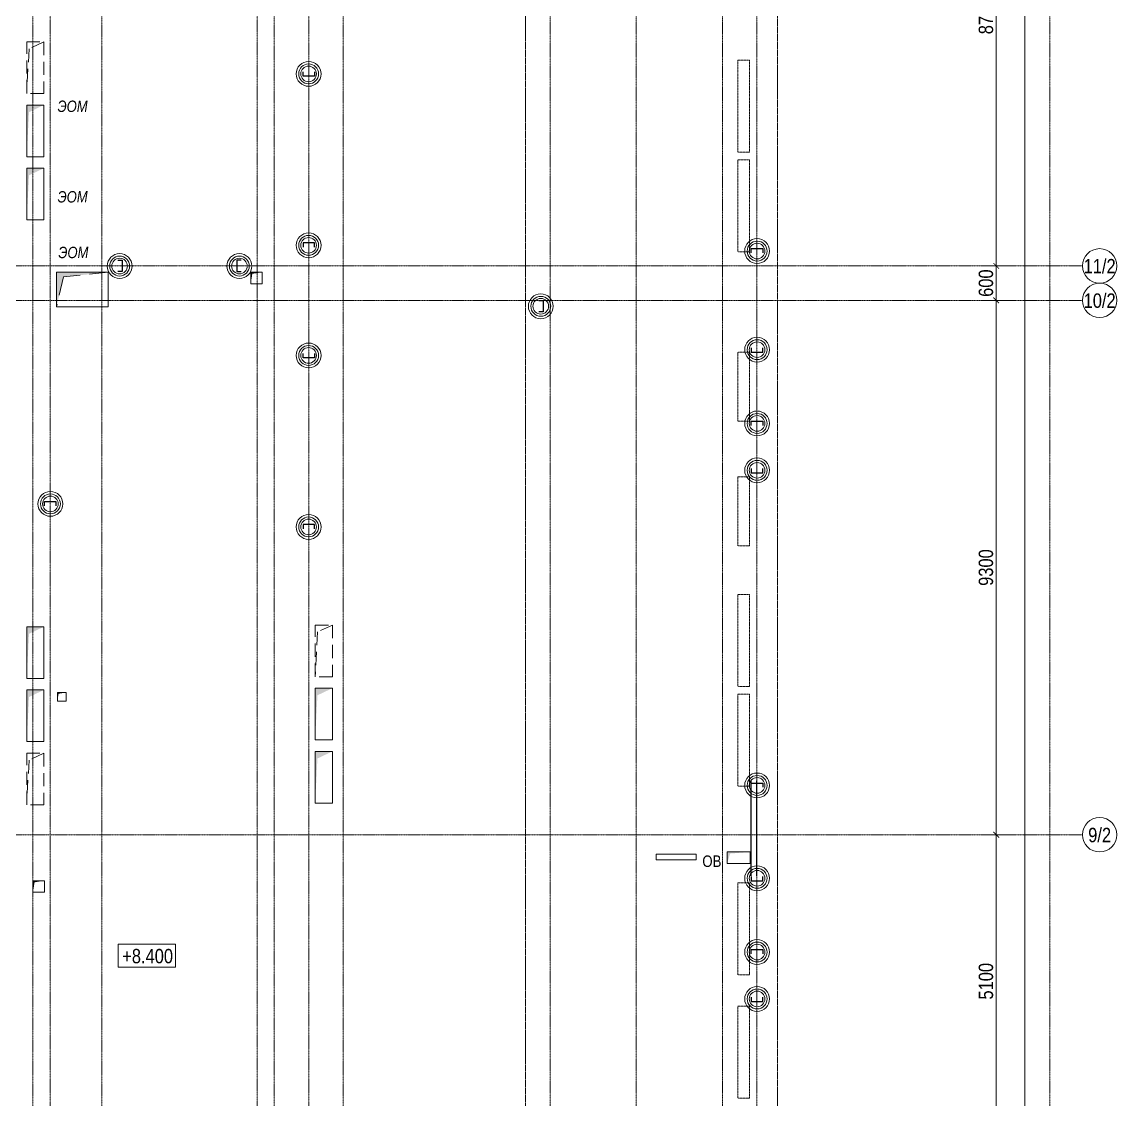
# Model space of a CAD drawing. Header units: millimetres. Extents: x -65509 to 912790, y 446 to 713294.
# Drawn here: x 170307 to 189502, y 317061 to 335820 of the extents above; entities that cross this region are included whole.
import ezdxf
from ezdxf.enums import TextEntityAlignment as Align

# ---------------------------------------------------------------- set-up
doc = ezdxf.new("R2010")
doc.units = ezdxf.units.MM
for name, pattern in [('CENTER2', [28.575, 19.05, -3.175, 3.175, -3.175]), ('DASHED', [19.05, 12.7, -6.35]), ('HIDDEN', [9.525, 6.35, -3.175]), ('HIDDEN2', [4.7625, 3.175, -1.5875])]:
    doc.linetypes.add(name, pattern=pattern)
doc.layers.get('Defpoints').update_dxf_attribs({"color": 250})
doc.layers.add('АР_Делит', color=250, linetype='Continuous', lineweight=0, plot=False)
for name, color, linetype, lineweight in [('АР_Отметка', 250, 'Continuous', 13), ('АР_Разрезы марка', 7, 'Continuous', 13), ('ВК_Шахты', 250, 'Continuous', 9), ('КМ_Фахверки', 250, 'Continuous', 25), ('ОВ_Классы', 250, 'Continuous', 0), ('ОВ_коллекторы', 250, 'Continuous', 25), ('ОВ_Отопление', 250, 'Continuous', 5), ('ОВ_Шахты', 250, 'Continuous', 5), ('РД_Оси_100', 250, 'Continuous', 0), ('РД_Оси_размер', 250, 'Continuous', 0), ('ЭОМ_отверстия', 250, 'Continuous', 5)]:
    doc.layers.add(name, color=color, linetype=linetype, lineweight=lineweight)
doc.layers.add('АР_Отопительные приборы', color=1, linetype='HIDDEN2', lineweight=0, true_color=0xff0000)
doc.layers.add('новые окна', color=7, linetype='Continuous')
doc.styles.add('Arial_Narrow_08', font='ARIALN.TTF', dxfattribs={"width": 0.8})
doc.styles.add('ISOCPEUR_I_4', font='isocpeui.ttf', dxfattribs={"width": 0.9, "height": 350})
doc.styles.add('style1', font='ARIALN.TTF')
doc.styles.add('ккк', font='isocpeur.ttf', dxfattribs={"width": 0.85, "oblique": 15})
doc.dimstyles.new('Dim100_ареал', dxfattribs={"dimscale": 100, "dimtxt": 2.5, "dimasz": 1, "dimexe": 1, "dimexo": 1, "dimgap": 0.5, "dimtad": 1, "dimzin": 12, "dimdsep": 46, "dimtxsty": 'style1', "dimblk": 'ARCHTICK', "dimcen": 1, "dimdle": 1, "dimclrd": 256, "dimclre": 256, "dimaunit": 1, "dimadec": 0, "dimazin": 3, "dimtfac": 1, "dimtmove": 1, "dimatfit": 3, "dimldrblk": 'OPEN30', "dimfxl": 4, "dimfxlon": 1, "dimtolj": 1, "dimtzin": 0, "dimlwd": 9, "dimlwe": 9, "dimarcsym": 0})

# ---------------------------------------------------------------- blocks, each defined once
blk = doc.blocks.new('A-iden')
at = {"linetype": 'Continuous', "lineweight": 5}
blk.add_circle((0, -4), 3, dxfattribs=at)
at = {"color": 0, "linetype": 'Continuous', "lineweight": 20, "style": 'ккк', "width": 0.85}
blk.add_attdef('ID', text='', height=8, dxfattribs=at).set_placement((0.31, -3.85), align=Align.MIDDLE_CENTER)
blk = doc.blocks.new('_ArchTick')
at = {"color": 0, "linetype": 'ByBlock', "const_width": 0.15}
blk.add_lwpolyline([(-0.5, -0.5), (0.5, 0.5)], dxfattribs=at)
blk = doc.blocks.new('*D229')
at = {"layer": 'Defpoints', "color": 0, "transparency": 16777216}
for p in [(68364, 68320), (70364, 68320), (68364, 15000)]:
    blk.add_point(p, dxfattribs=at)
at = {"layer": 'РД_Оси_размер', "color": 0, "lineweight": 5, "transparency": 16777216}
for p, q in [((70364, 14900), (70364, 68420)), ((70164, 68320), (70464, 68320)), ((70164, 15000), (70464, 15000))]:
    blk.add_line(p, q, dxfattribs=at)
at = {"layer": 'РД_Оси_размер', "color": 0, "lineweight": 5, "transparency": 16777216, "xscale": 100, "yscale": 100, "zscale": 100}
for p, rotation in [((70364, 68320), 90), ((70364, 15000), 270)]:
    blk.add_blockref('_ArchTick', p, dxfattribs=dict(at, rotation=rotation))
at = {"layer": 'РД_Оси_размер', "color": 0, "transparency": 16777216, "insert": (70186, 41660), "char_height": 250, "attachment_point": 5, "rotation": 90, "style": 'style1'}
blk.add_mtext('\\A1;53320', dxfattribs=at)
blk = doc.blocks.new('_Open30')
at = {"color": 0, "linetype": 'ByBlock', "lineweight": -2}
for p, q in [((-1, 0.27), (0, 0)), ((0, 0), (-1, -0.27)), ((0, 0), (-1, 0))]:
    blk.add_line(p, q, dxfattribs=at)
blk = doc.blocks.new('*D212')
at = {"layer": 'Defpoints', "color": 0, "transparency": 16777216}
for p in [(68364, 45000), (68364, 36300), (69864, 36300)]:
    blk.add_point(p, dxfattribs=at)
at = {"layer": 'РД_Оси_размер', "color": 0, "lineweight": 5, "transparency": 16777216}
for p, q in [((69664, 45000), (69964, 45000)), ((69864, 45100), (69864, 36200)), ((69664, 36300), (69964, 36300))]:
    blk.add_line(p, q, dxfattribs=at)
at = {"layer": 'РД_Оси_размер', "color": 0, "lineweight": 5, "transparency": 16777216, "xscale": 100, "yscale": 100, "zscale": 100}
for p, rotation in [((69864, 45000), 90), ((69864, 36300), 270)]:
    blk.add_blockref('_ArchTick', p, dxfattribs=dict(at, rotation=rotation))
at = {"layer": 'РД_Оси_размер', "color": 0, "transparency": 16777216, "insert": (69686, 40650), "char_height": 250, "attachment_point": 5, "rotation": 90, "style": 'style1'}
blk.add_mtext('\\A1;8700', dxfattribs=at)
blk = doc.blocks.new('*D213')
at = {"layer": 'Defpoints', "color": 0, "transparency": 16777216}
for p in [(68364, 36300), (68364, 35700), (69864, 35700)]:
    blk.add_point(p, dxfattribs=at)
at = {"layer": 'РД_Оси_размер', "color": 0, "lineweight": 5, "transparency": 16777216}
for p, q in [((69664, 36300), (69964, 36300)), ((69864, 36400), (69864, 35600)), ((69664, 35700), (69964, 35700))]:
    blk.add_line(p, q, dxfattribs=at)
at = {"layer": 'РД_Оси_размер', "color": 0, "lineweight": 5, "transparency": 16777216, "xscale": 100, "yscale": 100, "zscale": 100}
for p, rotation in [((69864, 36300), 90), ((69864, 35700), 270)]:
    blk.add_blockref('_ArchTick', p, dxfattribs=dict(at, rotation=rotation))
at = {"layer": 'РД_Оси_размер', "color": 0, "transparency": 16777216, "insert": (69686, 36000), "char_height": 250, "attachment_point": 5, "rotation": 90, "style": 'style1'}
blk.add_mtext('\\A1;600', dxfattribs=at)
blk = doc.blocks.new('*D214')
at = {"layer": 'Defpoints', "color": 0, "transparency": 16777216}
for p in [(68364, 35700), (68364, 26400), (69864, 26400)]:
    blk.add_point(p, dxfattribs=at)
at = {"layer": 'РД_Оси_размер', "color": 0, "lineweight": 5, "transparency": 16777216}
for p, q in [((69864, 35800), (69864, 26300)), ((69664, 35700), (69964, 35700)), ((69664, 26400), (69964, 26400))]:
    blk.add_line(p, q, dxfattribs=at)
at = {"layer": 'РД_Оси_размер', "color": 0, "lineweight": 5, "transparency": 16777216, "xscale": 100, "yscale": 100, "zscale": 100}
for p, rotation in [((69864, 35700), 90), ((69864, 26400), 270)]:
    blk.add_blockref('_ArchTick', p, dxfattribs=dict(at, rotation=rotation))
at = {"layer": 'РД_Оси_размер', "color": 0, "transparency": 16777216, "insert": (69686, 31050), "char_height": 250, "attachment_point": 5, "rotation": 90, "style": 'style1'}
blk.add_mtext('\\A1;9300', dxfattribs=at)
blk = doc.blocks.new('*D202')
at = {"layer": 'Defpoints', "color": 0, "transparency": 16777216}
for p in [(68364, 26400), (68364, 21300), (69864, 21300)]:
    blk.add_point(p, dxfattribs=at)
at = {"layer": 'РД_Оси_размер', "color": 0, "lineweight": 5, "transparency": 16777216}
for p, q in [((69864, 26500), (69864, 21200)), ((69664, 26400), (69964, 26400)), ((69664, 21300), (69964, 21300))]:
    blk.add_line(p, q, dxfattribs=at)
at = {"layer": 'РД_Оси_размер', "color": 0, "lineweight": 5, "transparency": 16777216, "xscale": 100, "yscale": 100, "zscale": 100}
for p, rotation in [((69864, 26400), 90), ((69864, 21300), 270)]:
    blk.add_blockref('_ArchTick', p, dxfattribs=dict(at, rotation=rotation))
at = {"layer": 'РД_Оси_размер', "color": 0, "transparency": 16777216, "insert": (69686, 23850), "char_height": 250, "attachment_point": 5, "rotation": 90, "style": 'style1'}
blk.add_mtext('\\A1;5100', dxfattribs=at)
blk = doc.blocks.new('Отметка_план')
at = {"color": 7}
blk.add_lwpolyline([(0, 0), (10, 0), (10, 4), (0, 4)], close=True, dxfattribs=at)
at = {"style": 'Arial_Narrow_08', "width": 0.8}
blk.add_attdef('OTMG', text='', height=2.5, dxfattribs=at).set_placement((9.06, 0.7), align=Align.RIGHT)
blk = doc.blocks.new('otv пунктир')
at = {"linetype": 'HIDDEN', "ltscale": 0.07}
blk.add_lwpolyline([(0, 0), (0, 1), (1, 1), (1, 0)], close=True, dxfattribs=at)
blk.add_lwpolyline([(0, 1), (0.135, 0.137), (1, 0)], dxfattribs=at)
blk = doc.blocks.new('otv')
at = {"linetype": 'Continuous'}
blk.add_lwpolyline([(0, -1), (0, 0), (1, 0), (1, -1)], close=True, dxfattribs=at)
blk.add_solid([(0, -1), (0, 0), (0.135, -0.137), (1, 0)], dxfattribs=at)
blk = doc.blocks.new('Ф_пеноблок 200')
at = {"layer": 'АР_Делит', "color": 1}
for radius in [216, 173, 136]:
    blk.add_circle((103, -42), radius, dxfattribs=at)
at = {"layer": 'КМ_Фахверки'}
blk.add_lwpolyline([(0, -75), (0, 0), (200, 0), (200, -75)], dxfattribs=at)
blk = doc.blocks.new('Bottom_L_1600')
at = {"layer": 'АР_Отопительные приборы'}
blk.add_lwpolyline([(800, -100), (-800, -100), (-800, 100), (800, 100)], close=True, dxfattribs=at)
blk = doc.blocks.new('Bottom_L_1200')
at = {"layer": 'АР_Отопительные приборы'}
blk.add_lwpolyline([(600, -100), (-600, -100), (-600, 100), (600, 100)], close=True, dxfattribs=at)
blk = doc.blocks.new('Bottom_R_1200')
at = {"layer": 'АР_Отопительные приборы'}
blk.add_lwpolyline([(-600, -100), (600, -100), (600, 100), (-600, 100)], close=True, dxfattribs=at)
blk = doc.blocks.new('СОШ_2200_АР_ОСИ_М100_28.05.24')
at = {"layer": 'АР_Делит', "color": 5, "linetype": 'DASHED'}
blk.add_lwpolyline([(114955, 135155), (114955, -355), (93595.036, -355), (93595.036, 13855), (94145, 13855), (94145, 68320), (66055, 68320), (66055, 13857.73), (83455, 13857.73), (83455, -355), (45245, -355), (45245, 13145), (44695, 13145), (44695, 26755), (45245, 26755), (45245, 68320), (20455, 68320), (20455, 26755), (27955, 26755), (27955, 13145), (-355, 13145), (-355, 100855)], dxfattribs=at)
at = {"layer": 'РД_Оси_100', "linetype": 'CENTER2'}
for p, q in [((63600, -6155), (63600, 139938.679)), ((65100, -6155), (65100, 139938.679)), ((70800, -6155), (70800, 90900)), ((62100, -6155), (62100, 73302.739)), ((43327.994, 26400), (71363.995, 26400))]:
    blk.add_line(p, q, dxfattribs=at)
for points in [[(53100, 139938.679), (53100, -5755), (52949.266, -6155)], [(54300, 139938.679), (54300, -6155)], [(57300, 139938.679), (57300, -6155)], [(58500, 139938.679), (58500, -6155)], [(65700, -6155), (65700, 139938.679)], [(57000, 70839.76), (57000, -5755), (56700, -6155)], [(53400, 70753.904), (53400, -5755), (53550, -6155)], [(57900, 70753.904), (57900, -6155)], [(43327.994, 36300), (71363.995, 36300)], [(43327.994, 35700), (71363.995, 35700)]]:
    blk.add_lwpolyline(points, dxfattribs=at)
at = {"layer": 'РД_Оси_100', "color": 0}
ref = blk.add_blockref('A-iden', (71663.995, 36700), dxfattribs=dict(at, xscale=100, yscale=100, zscale=100))
ref.add_attrib('ID', '11/2', dxfattribs={"layer": '0', "linetype": 'Continuous', "height": 250, "style": 'style1'}).set_placement((71663.995, 36300), align=Align.MIDDLE)
ref = blk.add_blockref('A-iden', (71663.995, 36100), dxfattribs=dict(at, xscale=100, yscale=100, zscale=100))
ref.add_attrib('ID', '10/2', dxfattribs={"layer": '0', "linetype": 'Continuous', "height": 250, "style": 'style1'}).set_placement((71663.995, 35700), align=Align.MIDDLE)
ref = blk.add_blockref('A-iden', (71663.995, 26800), dxfattribs=dict(at, xscale=100, yscale=100, zscale=100))
ref.add_attrib('ID', '9/2', dxfattribs={"layer": '0', "linetype": 'Continuous', "height": 250, "style": 'style1'}).set_placement((71663.995, 26400), align=Align.MIDDLE)
at = {"layer": 'РД_Оси_размер'}
for base, p1, p2, picture, middle in [((70363.995, 68320), (68363.995, 15000), (68363.995, 68320), '*D229', (70186.352, 41660)), ((69863.995, 36300), (68363.995, 45000), (68363.995, 36300), '*D212', (69686.352, 40650)), ((69863.995, 35700), (68363.995, 36300), (68363.995, 35700), '*D213', (69686.352, 36000)), ((69863.995, 26400), (68363.995, 35700), (68363.995, 26400), '*D214', (69686.352, 31050)), ((69863.995, 21300), (68363.995, 26400), (68363.995, 21300), '*D202', (69686.352, 23850))]:
    dim = blk.add_linear_dim(base=base, p1=p1, p2=p2, angle=90, dimstyle='Dim100_ареал', dxfattribs=at)
    dim.commit()
    dim.dimension.update_dxf_attribs({"geometry": picture, "text_midpoint": middle})

msp = doc.modelspace()

# ---------------------------------------------------------------- linework, layer by layer
at = {"layer": 'АР_Разрезы марка', "linetype": 'DASHED', "lineweight": 0}
msp.add_lwpolyline([(179067.479, 293683.532), (179067.479, 361735.232), (180462.271, 361735.232), (180462.271, 398877.72), (173054.626, 398877.72), (173054.626, 429094.536)], dxfattribs=at)
at = {"layer": 'новые окна'}
for p, q in [((182997.159, 320963.571), (182997.159, 322613.381)), ((183097.159, 320963.571), (183097.159, 322613.381))]:
    msp.add_line(p, q, dxfattribs=at)
at = {"layer": 'ОВ_коллекторы', "lineweight": 0}
msp.add_lwpolyline([(181341.51, 321339.644), (182041.51, 321339.644), (182041.51, 321239.644), (181341.51, 321239.644)], close=True, dxfattribs=at)

# ---------------------------------------------------------------- block references
at = {"layer": 'АР_Отметка'}
ref = msp.add_blockref('Отметка_план', (171976.864, 319369.768), dxfattribs=dict(at, xscale=100, yscale=100, zscale=100))
ref.add_attrib('OTMG', '+8.400', dxfattribs={"layer": '0', "color": 0, "height": 250, "style": 'style1'}).set_placement((172934.282, 319689.585), align=Align.TOP_RIGHT)
at = {"layer": 'АР_Отопительные приборы', "rotation": 89.99999999999999}
for name, p in [('Bottom_L_1600', (182867.158, 334355.983)), ('Bottom_L_1600', (182867.158, 332620.73)), ('Bottom_R_1200', (182867.158, 329476.733)), ('Bottom_L_1200', (182867.158, 327306.023)), ('Bottom_L_1600', (182867.158, 325056.01)), ('Bottom_L_1600', (182867.158, 323320.757)), ('Bottom_L_1600', (182867.158, 320040.203)), ('Bottom_L_1600', (182867.158, 317890.386))]:
    msp.add_blockref(name, p, dxfattribs=at)
at = {"layer": 'ВК_Шахты', "color": 1, "xscale": 200, "yscale": 200}
for p in [(174287.159, 331466.733), (170497.159, 320876.733)]:
    msp.add_blockref('otv', p, dxfattribs=at)
at = {"layer": 'ВК_Шахты', "xscale": 150, "yscale": 150}
msp.add_blockref('otv', (170922.161, 324151.733), dxfattribs=at)
at = {"layer": 'КМ_Фахверки'}
for p, rotation in [((175397.159, 334876.733), 180), ((172047.159, 331676.732), 270), ((179377.159, 330976.733), 270), ((175397.159, 329975.733), 180)]:
    msp.add_blockref('Ф_пеноблок 200', p, dxfattribs=dict(at, rotation=rotation))
at = {"layer": 'КМ_Фахверки', "xscale": -1}
for p in [(175397.159, 331976.733), (175397.159, 327075.733)]:
    msp.add_blockref('Ф_пеноблок 200', p, dxfattribs=at)
at = {"layer": 'КМ_Фахверки'}
for p in [(182997.159, 331876.733), (182997.159, 328876.733), (170697.159, 327476.733), (182997.159, 322576.733), (182997.159, 319676.734)]:
    msp.add_blockref('Ф_пеноблок 200', p, dxfattribs=at)
at = {"layer": 'КМ_Фахверки', "xscale": -1}
for p, rotation in [((174047.159, 331676.732), 90), ((182997.159, 330076.733), 180), ((182997.159, 327976.733), 180), ((182997.159, 320876.734), 180), ((182997.159, 318776.734), 180)]:
    msp.add_blockref('Ф_пеноблок 200', p, dxfattribs=dict(at, rotation=rotation))
at = {"layer": 'ОВ_Классы', "rotation": 270}
for p, xscale, yscale in [((170387.159, 335476.733), 900, 300), ((170907.159, 331466.733), 600, 900), ((175407.159, 325326.733), 900, 300), ((170387.159, 323096.733), 900, 300)]:
    msp.add_blockref('otv пунктир', p, dxfattribs=dict(at, xscale=xscale, yscale=yscale))
at = {"layer": 'ОВ_Отопление', "xscale": 400, "yscale": 200}
msp.add_blockref('otv', (182577.159, 321376.733), dxfattribs=at)
at = {"layer": 'ОВ_Шахты', "color": 1, "zscale": 1400}
for p, xscale, yscale in [((170387.159, 334376.733), 300, 900), ((170387.159, 333276.733), 300, 900), ((170907.159, 331466.733), 900, 600), ((170387.159, 325296.733), 300, 900), ((175407.159, 324226.733), 300, 900), ((170387.159, 324196.733), 300, 900), ((175407.159, 323126.733), 300, 900)]:
    msp.add_blockref('otv', p, dxfattribs=dict(at, xscale=xscale, yscale=yscale))
at = {"layer": 'РД_Оси_100'}
msp.add_blockref('СОШ_2200_АР_ОСИ_М100_28.05.24', (117397.159, 295276.733), dxfattribs=at)

# ---------------------------------------------------------------- texts
at = {"layer": 'ОВ_Отопление', "insert": (182312.312, 321214.389), "char_height": 200, "width": 590.00022, "attachment_point": 5, "style": 'style1'}
msp.add_mtext('ОВ', dxfattribs=at)

# ---------------------------------------------------------------- next in the draw order: texts
at = {"layer": 'ЭОМ_отверстия', "color": 1, "char_height": 198, "attachment_point": 1, "style": 'ISOCPEUR_I_4', "bg_fill": 2}
for insert in [(170925.765, 334453.501), (170926.023, 332878.258), (170939.077, 331909.716)]:
    msp.add_mtext('{\\fArial Narrow|b0|i1|c204|p34;\\W1;\\C256;ЭОМ}', dxfattribs=dict(at, insert=insert))

doc.saveas('drawing.dxf')
